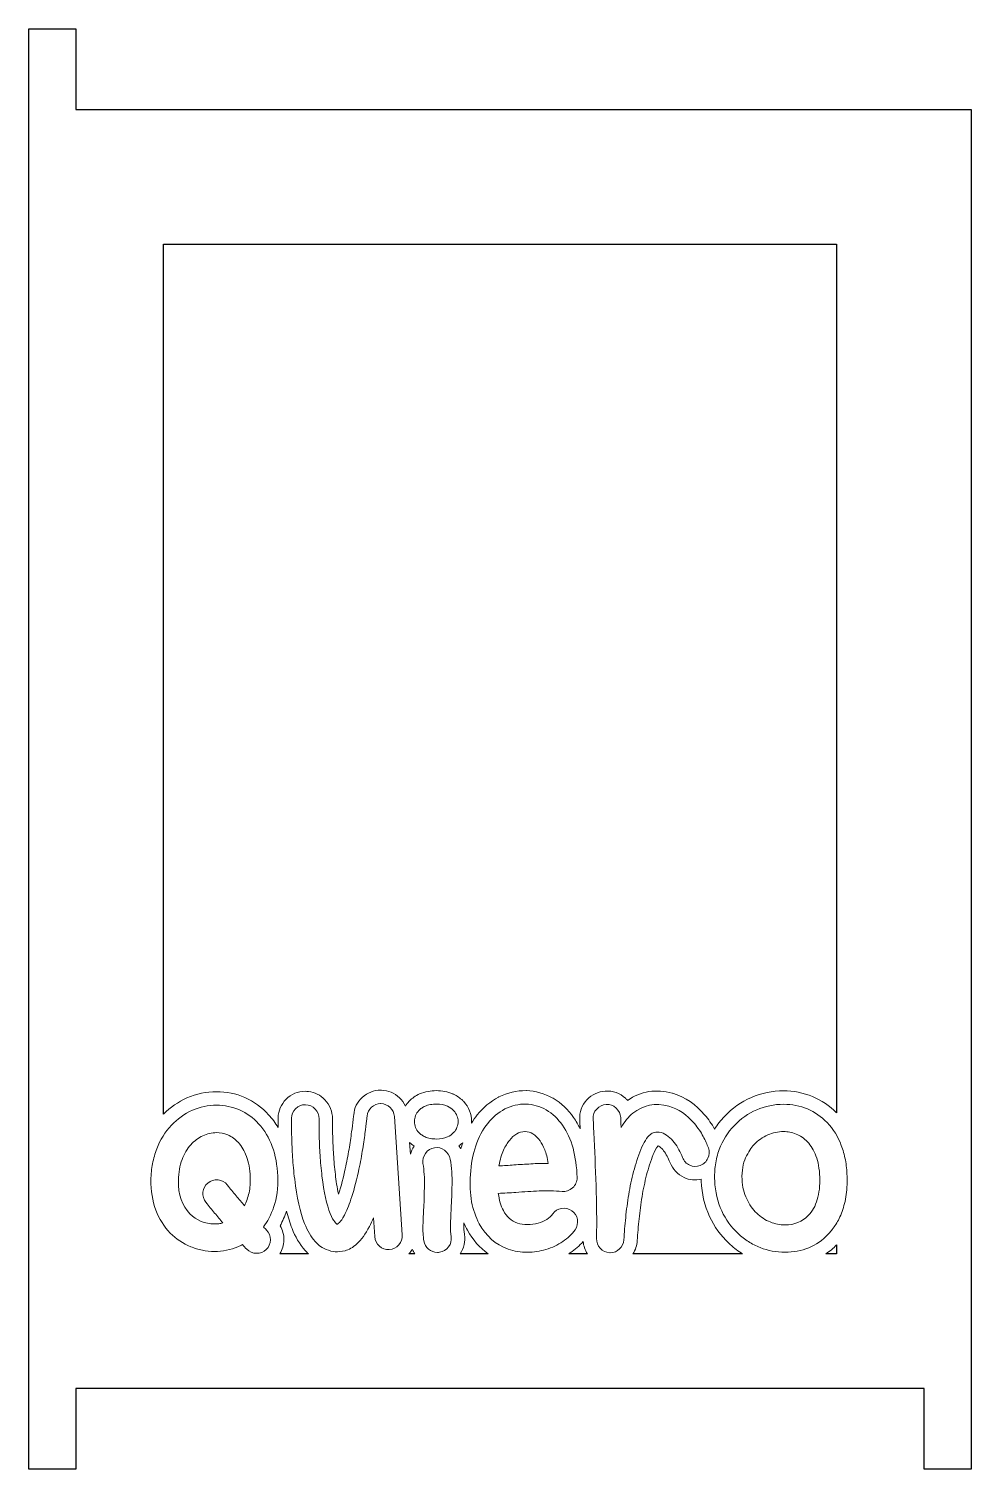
# Model space of a CAD drawing. Header units: centimetres. Extents: x -16.9 to 30.6, y -8.9 to 12.5.
# Drawn here: x 16.63 to 30.63, y -8.9 to 12.5 of the extents above; entities that cross this region are included whole.
import ezdxf

# ---------------------------------------------------------------- set-up
doc = ezdxf.new("R2010")
doc.units = ezdxf.units.CM
doc.header["$MEASUREMENT"] = 0
doc.layers.add('Capa 1', color=7, linetype='Continuous')

msp = doc.modelspace()

# ---------------------------------------------------------------- linework, layer by layer
at = {"layer": 'Capa 1', "color": 175, "lineweight": 25}
for points, knots in [([(16.62507, 11.30422), (16.62507, 11.30422), (16.62507, 12.50422), (16.62507, 12.50422), (16.62507, 12.50422), (16.62507, 12.50422), (17.32507, 12.50422), (17.32507, 12.50422), (17.32507, 12.50422), (17.32507, 12.50422), (17.32507, 11.30422), (17.32507, 11.30422)], [0, 0, 0, 0, 0.25, 0.25, 0.25, 0.25, 0.5, 0.5, 0.5, 0.5, 1, 1, 1, 1]), ([(17.32507, 11.30422), (17.32507, 11.30422), (30.62507, 11.30422), (30.62507, 11.30422), (30.62507, 11.30422), (30.62507, 11.30422), (30.62507, -7.69578), (30.62507, -7.69578)], [0, 0, 0, 0, 0.33333333, 0.33333333, 0.33333333, 0.33333333, 1, 1, 1, 1]), ([(18.62507, -3.6209), (18.62507, -3.6209), (18.62507, 9.30423), (18.62507, 9.30423), (18.62507, 9.30423), (18.62507, 9.30423), (28.62507, 9.30423), (28.62507, 9.30423), (28.62507, 9.30423), (28.62507, 9.30423), (28.62507, -3.60207), (28.62507, -3.60207)], [0, 0, 0, 0, 0.25, 0.25, 0.25, 0.25, 0.5, 0.5, 0.5, 0.5, 1, 1, 1, 1]), ([(28.62507, -5.56458), (28.62507, -5.56458), (28.62507, -5.69577), (28.62507, -5.69577), (28.62507, -5.69577), (28.62507, -5.69577), (28.4654, -5.69577), (28.4654, -5.69577)], [0, 0, 0, 0, 0.33333333, 0.33333333, 0.33333333, 0.33333333, 1, 1, 1, 1]), ([(17.32507, -7.69578), (17.32507, -7.69578), (17.32507, -8.89578), (17.32507, -8.89578), (17.32507, -8.89578), (17.32507, -8.89578), (16.62507, -8.89578), (16.62507, -8.89578), (16.62507, -8.89578), (16.62507, -8.89578), (16.62507, -7.69578), (16.62507, -7.69578)], [0, 0, 0, 0, 0.25, 0.25, 0.25, 0.25, 0.5, 0.5, 0.5, 0.5, 1, 1, 1, 1]), ([(30.62507, -7.69578), (30.62507, -7.69578), (30.62507, -8.89578), (30.62507, -8.89578), (30.62507, -8.89578), (30.62507, -8.89578), (29.92507, -8.89578), (29.92507, -8.89578), (29.92507, -8.89578), (29.92507, -8.89578), (29.92507, -7.69578), (29.92507, -7.69578)], [0, 0, 0, 0, 0.25, 0.25, 0.25, 0.25, 0.5, 0.5, 0.5, 0.5, 1, 1, 1, 1])]:
    msp.add_open_spline(points, degree=3, knots=knots, dxfattribs=at)
for points in [[(16.62507, -7.69578), (16.62507, -7.69578), (16.62507, 11.30422), (16.62507, 11.30422)], [(20.78003, -5.69577), (20.78003, -5.69577), (20.35556, -5.69577), (20.35556, -5.69577)], [(22.35883, -5.69577), (22.35883, -5.69577), (22.27149, -5.69577), (22.27149, -5.69577)], [(23.44958, -5.69577), (23.44958, -5.69577), (23.0332, -5.69577), (23.0332, -5.69577)], [(24.92418, -5.69577), (24.92418, -5.69577), (24.64521, -5.69577), (24.64521, -5.69577)], [(27.22854, -5.69577), (27.22854, -5.69577), (25.60083, -5.69577), (25.60083, -5.69577)], [(29.92507, -7.69578), (29.92507, -7.69578), (17.32507, -7.69578), (17.32507, -7.69578)]]:
    msp.add_open_spline(points, degree=3, dxfattribs=at)
at = {"layer": 'Capa 1', "color": 175, "lineweight": 9}
for points, knots in [([(18.62507, -3.6209), (18.72596, -3.51976), (18.84252, -3.43843), (18.97361, -3.37991), (18.97361, -3.37991), (19.11315, -3.31762), (19.26107, -3.28706), (19.41368, -3.28706), (19.41368, -3.28706), (19.55975, -3.28706), (19.70117, -3.31609), (19.835, -3.37456), (19.835, -3.37456), (19.97027, -3.43365), (20.08799, -3.52002), (20.1874, -3.62913), (20.1874, -3.62913), (20.24146, -3.68847), (20.288, -3.75162), (20.32771, -3.81787), (20.32771, -3.81787), (20.32756, -3.80143), (20.32748, -3.78499), (20.32748, -3.76855), (20.32748, -3.76855), (20.32748, -3.73972), (20.32748, -3.71089), (20.32748, -3.68206), (20.32748, -3.68206), (20.32748, -3.68206), (20.32748, -3.67821), (20.32748, -3.67821), (20.32748, -3.67821), (20.32748, -3.67821), (20.32763, -3.67436), (20.32763, -3.67436), (20.32763, -3.67436), (20.33165, -3.56989), (20.37261, -3.47589), (20.44552, -3.40101), (20.44552, -3.40101), (20.52233, -3.32212), (20.62187, -3.28077), (20.73192, -3.28077), (20.73192, -3.28077), (20.74806, -3.28077), (20.76376, -3.28264), (20.7788, -3.28617), (20.7788, -3.28617), (20.8726, -3.29597), (20.95679, -3.33752), (21.02326, -3.40758), (21.02326, -3.40758), (21.0974, -3.48572), (21.13635, -3.58379), (21.13635, -3.69149), (21.13635, -3.69149), (21.13635, -3.71613), (21.13635, -3.74076), (21.13635, -3.7654), (21.13635, -3.7654), (21.13635, -3.82809), (21.13778, -3.8909), (21.13943, -3.95357), (21.13943, -3.95357), (21.14175, -4.04193), (21.14624, -4.13031), (21.1517, -4.21853), (21.1517, -4.21853), (21.15786, -4.31813), (21.16693, -4.41754), (21.17894, -4.5166), (21.17894, -4.5166), (21.18996, -4.60755), (21.2042, -4.71046), (21.22568, -4.80985), (21.22568, -4.80985), (21.26763, -4.68808), (21.29831, -4.55679), (21.32607, -4.4314), (21.32607, -4.4314), (21.34736, -4.33522), (21.36651, -4.23848), (21.38203, -4.14119), (21.38203, -4.14119), (21.39574, -4.05525), (21.40888, -3.96916), (21.42069, -3.88293), (21.42069, -3.88293), (21.42897, -3.82252), (21.43701, -3.76194), (21.4436, -3.70132), (21.4436, -3.70132), (21.44614, -3.67801), (21.44869, -3.6547), (21.4512, -3.63139), (21.4512, -3.63139), (21.4601, -3.53), (21.50436, -3.44024), (21.57944, -3.37124), (21.57944, -3.37124), (21.65504, -3.30178), (21.74891, -3.26504), (21.85158, -3.26504), (21.85158, -3.26504), (21.85158, -3.26504), (21.85858, -3.26504), (21.85858, -3.26504), (21.85858, -3.26504), (21.85858, -3.26504), (21.86243, -3.26519), (21.86243, -3.26519), (21.86243, -3.26519), (21.96383, -3.26909), (22.05646, -3.3064), (22.13043, -3.37625), (22.13043, -3.37625), (22.16902, -3.4127), (22.19891, -3.45474), (22.21991, -3.50095), (22.21991, -3.50095), (22.23517, -3.47635), (22.25298, -3.45293), (22.27316, -3.43083), (22.27316, -3.43083), (22.27316, -3.43083), (22.27622, -3.42748), (22.27622, -3.42748), (22.27622, -3.42748), (22.27622, -3.42748), (22.27943, -3.42427), (22.27943, -3.42427), (22.27943, -3.42427), (22.29987, -3.40383), (22.32199, -3.38513), (22.34551, -3.36833), (22.34551, -3.36833), (22.37192, -3.34947), (22.40038, -3.33373), (22.42995, -3.32041), (22.42995, -3.32041), (22.47, -3.30238), (22.51234, -3.29003), (22.55554, -3.28231), (22.55554, -3.28231), (22.59621, -3.27505), (22.63744, -3.27134), (22.67875, -3.27134), (22.67875, -3.27134), (22.76343, -3.27134), (22.84723, -3.28548), (22.92517, -3.31936), (22.92517, -3.31936), (22.92517, -3.31936), (22.9301, -3.3215), (22.9301, -3.3215), (22.9301, -3.3215), (22.9301, -3.3215), (22.9349, -3.32391), (22.9349, -3.32391), (22.9349, -3.32391), (22.985, -3.34896), (23.03114, -3.38073), (23.0723, -3.41872), (23.0723, -3.41872), (23.0723, -3.41872), (23.08014, -3.42596), (23.08014, -3.42596), (23.08014, -3.42596), (23.08014, -3.42596), (23.08717, -3.43399), (23.08717, -3.43399), (23.08717, -3.43399), (23.16018, -3.51744), (23.2027, -3.61788), (23.2027, -3.72924), (23.2027, -3.72924), (23.2027, -3.7376), (23.20247, -3.74591), (23.20201, -3.75415), (23.20201, -3.75415), (23.22756, -3.71223), (23.25568, -3.67177), (23.28649, -3.63303), (23.28649, -3.63303), (23.37392, -3.52312), (23.47983, -3.43306), (23.60385, -3.3671), (23.60385, -3.3671), (23.60385, -3.3671), (23.6068, -3.36553), (23.6068, -3.36553), (23.6068, -3.36553), (23.6068, -3.36553), (23.6098, -3.36406), (23.6098, -3.36406), (23.6098, -3.36406), (23.73585, -3.30232), (23.87252, -3.26856), (24.01315, -3.27138), (24.01315, -3.27138), (24.01315, -3.27138), (24.01697, -3.27149), (24.01697, -3.27149), (24.01697, -3.27149), (24.15555, -3.27692), (24.28694, -3.31406), (24.40819, -3.38141), (24.40819, -3.38141), (24.40819, -3.38141), (24.41166, -3.38334), (24.41166, -3.38334), (24.41166, -3.38334), (24.41166, -3.38334), (24.41506, -3.38541), (24.41506, -3.38541), (24.41506, -3.38541), (24.53557, -3.45877), (24.63662, -3.55479), (24.71685, -3.67081), (24.71685, -3.67081), (24.75477, -3.72386), (24.78755, -3.77989), (24.81569, -3.83815), (24.81569, -3.83815), (24.81507, -3.82491), (24.81452, -3.81166), (24.8141, -3.7984), (24.8141, -3.7984), (24.81313, -3.76739), (24.81192, -3.73636), (24.80976, -3.70541), (24.80976, -3.70541), (24.80193, -3.59311), (24.83854, -3.48932), (24.91609, -3.40758), (24.91609, -3.40758), (24.98926, -3.33046), (25.0835, -3.28603), (25.1895, -3.27818), (25.1895, -3.27818), (25.3021, -3.26983), (25.40625, -3.3067), (25.48818, -3.38442), (25.48818, -3.38442), (25.49926, -3.39494), (25.50967, -3.40589), (25.51938, -3.41725), (25.51938, -3.41725), (25.71719, -3.27725), (25.94576, -3.24511), (26.18437, -3.30973), (26.18437, -3.30973), (26.18437, -3.30973), (26.18777, -3.31069), (26.18777, -3.31069), (26.18777, -3.31069), (26.37913, -3.36616), (26.53701, -3.48015), (26.6652, -3.63134), (26.6652, -3.63134), (26.72065, -3.69675), (26.77153, -3.76673), (26.8121, -3.84241), (26.8121, -3.84241), (26.85486, -3.77562), (26.90393, -3.71284), (26.95926, -3.6545), (26.95926, -3.6545), (27.07375, -3.53381), (27.20746, -3.4382), (27.36035, -3.3725), (27.36035, -3.3725), (27.51213, -3.30728), (27.67198, -3.27448), (27.83718, -3.27448), (27.83718, -3.27448), (27.98588, -3.27448), (28.1311, -3.30171), (28.26831, -3.35921), (28.26831, -3.35921), (28.40317, -3.41573), (28.52257, -3.49786), (28.62507, -3.60207)], [0, 0, 0, 0, 0.01388889, 0.01388889, 0.01388889, 0.01388889, 0.02777778, 0.02777778, 0.02777778, 0.02777778, 0.04166667, 0.04166667, 0.04166667, 0.04166667, 0.05555556, 0.05555556, 0.05555556, 0.05555556, 0.06944444, 0.06944444, 0.06944444, 0.06944444, 0.08333333, 0.08333333, 0.08333333, 0.08333333, 0.09722222, 0.09722222, 0.09722222, 0.09722222, 0.11111111, 0.11111111, 0.11111111, 0.11111111, 0.125, 0.125, 0.125, 0.125, 0.13888889, 0.13888889, 0.13888889, 0.13888889, 0.15277778, 0.15277778, 0.15277778, 0.15277778, 0.16666667, 0.16666667, 0.16666667, 0.16666667, 0.18055556, 0.18055556, 0.18055556, 0.18055556, 0.19444444, 0.19444444, 0.19444444, 0.19444444, 0.20833333, 0.20833333, 0.20833333, 0.20833333, 0.22222222, 0.22222222, 0.22222222, 0.22222222, 0.23611111, 0.23611111, 0.23611111, 0.23611111, 0.25, 0.25, 0.25, 0.25, 0.26388889, 0.26388889, 0.26388889, 0.26388889, 0.27777778, 0.27777778, 0.27777778, 0.27777778, 0.29166667, 0.29166667, 0.29166667, 0.29166667, 0.30555556, 0.30555556, 0.30555556, 0.30555556, 0.31944444, 0.31944444, 0.31944444, 0.31944444, 0.33333333, 0.33333333, 0.33333333, 0.33333333, 0.34722222, 0.34722222, 0.34722222, 0.34722222, 0.36111111, 0.36111111, 0.36111111, 0.36111111, 0.375, 0.375, 0.375, 0.375, 0.38888889, 0.38888889, 0.38888889, 0.38888889, 0.40277778, 0.40277778, 0.40277778, 0.40277778, 0.41666667, 0.41666667, 0.41666667, 0.41666667, 0.43055556, 0.43055556, 0.43055556, 0.43055556, 0.44444444, 0.44444444, 0.44444444, 0.44444444, 0.45833333, 0.45833333, 0.45833333, 0.45833333, 0.47222222, 0.47222222, 0.47222222, 0.47222222, 0.48611111, 0.48611111, 0.48611111, 0.48611111, 0.5, 0.5, 0.5, 0.5, 0.51388889, 0.51388889, 0.51388889, 0.51388889, 0.52777778, 0.52777778, 0.52777778, 0.52777778, 0.54166667, 0.54166667, 0.54166667, 0.54166667, 0.55555556, 0.55555556, 0.55555556, 0.55555556, 0.56944444, 0.56944444, 0.56944444, 0.56944444, 0.58333333, 0.58333333, 0.58333333, 0.58333333, 0.59722222, 0.59722222, 0.59722222, 0.59722222, 0.61111111, 0.61111111, 0.61111111, 0.61111111, 0.625, 0.625, 0.625, 0.625, 0.63888889, 0.63888889, 0.63888889, 0.63888889, 0.65277778, 0.65277778, 0.65277778, 0.65277778, 0.66666667, 0.66666667, 0.66666667, 0.66666667, 0.68055556, 0.68055556, 0.68055556, 0.68055556, 0.69444444, 0.69444444, 0.69444444, 0.69444444, 0.70833333, 0.70833333, 0.70833333, 0.70833333, 0.72222222, 0.72222222, 0.72222222, 0.72222222, 0.73611111, 0.73611111, 0.73611111, 0.73611111, 0.75, 0.75, 0.75, 0.75, 0.76388889, 0.76388889, 0.76388889, 0.76388889, 0.77777778, 0.77777778, 0.77777778, 0.77777778, 0.79166667, 0.79166667, 0.79166667, 0.79166667, 0.80555556, 0.80555556, 0.80555556, 0.80555556, 0.81944444, 0.81944444, 0.81944444, 0.81944444, 0.83333333, 0.83333333, 0.83333333, 0.83333333, 0.84722222, 0.84722222, 0.84722222, 0.84722222, 0.86111111, 0.86111111, 0.86111111, 0.86111111, 0.875, 0.875, 0.875, 0.875, 0.88888889, 0.88888889, 0.88888889, 0.88888889, 0.90277778, 0.90277778, 0.90277778, 0.90277778, 0.91666667, 0.91666667, 0.91666667, 0.91666667, 0.93055556, 0.93055556, 0.93055556, 0.93055556, 0.94444444, 0.94444444, 0.94444444, 0.94444444, 0.95833333, 0.95833333, 0.95833333, 0.95833333, 0.97222222, 0.97222222, 0.97222222, 0.97222222, 1, 1, 1, 1]), ([(22.28179, -4.03969), (22.28179, -4.03969), (22.29334, -4.2143), (22.29334, -4.2143), (22.29334, -4.2143), (22.30535, -4.17289), (22.32427, -4.13327), (22.34972, -4.09625), (22.34972, -4.09625), (22.3483, -4.09526), (22.34688, -4.09426), (22.34547, -4.09325), (22.34547, -4.09325), (22.32286, -4.0771), (22.30155, -4.05921), (22.28179, -4.03969)], [0, 0, 0, 0, 0.2, 0.2, 0.2, 0.2, 0.4, 0.4, 0.4, 0.4, 0.6, 0.6, 0.6, 0.6, 1, 1, 1, 1]), ([(23.01479, -4.09122), (23.02538, -4.10609), (23.03494, -4.12165), (23.04341, -4.13785), (23.04341, -4.13785), (23.05155, -4.1066), (23.06055, -4.07556), (23.07047, -4.04479), (23.07047, -4.04479), (23.05295, -4.06162), (23.03437, -4.07714), (23.01479, -4.09122)], [0, 0, 0, 0, 0.25, 0.25, 0.25, 0.25, 0.5, 0.5, 0.5, 0.5, 1, 1, 1, 1]), ([(27.22854, -5.69577), (27.22164, -5.69157), (27.21476, -5.6873), (27.20793, -5.68296), (27.20793, -5.68296), (27.14185, -5.64102), (27.08061, -5.59214), (27.02372, -5.53846), (27.02372, -5.53846), (26.90337, -5.4249), (26.80787, -5.29119), (26.73767, -5.14129), (26.73767, -5.14129), (26.66053, -4.97655), (26.62295, -4.79965), (26.6152, -4.61841), (26.6152, -4.61841), (26.61477, -4.60832), (26.61443, -4.59823), (26.61417, -4.58814), (26.61417, -4.58814), (26.52909, -4.60785), (26.44186, -4.59954), (26.36013, -4.56208), (26.36013, -4.56208), (26.26094, -4.51662), (26.18922, -4.43758), (26.14997, -4.33597), (26.14997, -4.33597), (26.13781, -4.30449), (26.12317, -4.2739), (26.10712, -4.24422), (26.10712, -4.24422), (26.09187, -4.216), (26.07444, -4.18901), (26.05468, -4.16373), (26.05468, -4.16373), (26.03819, -4.14261), (26.01952, -4.12345), (25.99866, -4.10663), (25.99866, -4.10663), (25.99095, -4.10041), (25.98211, -4.09436), (25.97273, -4.09038), (25.97273, -4.09038), (25.94358, -4.12726), (25.91668, -4.18722), (25.90225, -4.22276), (25.90225, -4.22276), (25.86251, -4.32066), (25.83023, -4.42151), (25.80348, -4.52369), (25.80348, -4.52369), (25.77562, -4.63018), (25.75282, -4.73796), (25.73505, -4.84659), (25.73505, -4.84659), (25.71709, -4.95638), (25.7023, -5.0667), (25.69103, -5.17738), (25.69103, -5.17738), (25.68013, -5.28442), (25.6713, -5.39169), (25.66498, -5.4991), (25.66498, -5.4991), (25.66498, -5.4991), (25.66474, -5.50272), (25.66474, -5.50272), (25.66474, -5.50272), (25.65931, -5.57314), (25.63778, -5.63854), (25.60083, -5.69577)], [0, 0, 0, 0, 0.05263158, 0.05263158, 0.05263158, 0.05263158, 0.10526316, 0.10526316, 0.10526316, 0.10526316, 0.15789474, 0.15789474, 0.15789474, 0.15789474, 0.21052632, 0.21052632, 0.21052632, 0.21052632, 0.26315789, 0.26315789, 0.26315789, 0.26315789, 0.31578947, 0.31578947, 0.31578947, 0.31578947, 0.36842105, 0.36842105, 0.36842105, 0.36842105, 0.42105263, 0.42105263, 0.42105263, 0.42105263, 0.47368421, 0.47368421, 0.47368421, 0.47368421, 0.52631579, 0.52631579, 0.52631579, 0.52631579, 0.57894737, 0.57894737, 0.57894737, 0.57894737, 0.63157895, 0.63157895, 0.63157895, 0.63157895, 0.68421053, 0.68421053, 0.68421053, 0.68421053, 0.73684211, 0.73684211, 0.73684211, 0.73684211, 0.78947368, 0.78947368, 0.78947368, 0.78947368, 0.84210526, 0.84210526, 0.84210526, 0.84210526, 0.89473684, 0.89473684, 0.89473684, 0.89473684, 1, 1, 1, 1]), ([(20.78003, -5.69577), (20.76349, -5.68041), (20.74761, -5.66434), (20.73241, -5.64778), (20.73241, -5.64778), (20.64531, -5.5529), (20.58263, -5.43825), (20.53645, -5.31863), (20.53645, -5.31863), (20.50345, -5.2369), (20.4767, -5.15022), (20.45468, -5.06152), (20.45468, -5.06152), (20.45454, -5.06192), (20.45439, -5.06232), (20.45425, -5.06272), (20.45425, -5.06272), (20.42778, -5.13645), (20.3965, -5.20992), (20.35873, -5.27955), (20.35873, -5.27955), (20.39651, -5.34253), (20.41549, -5.41445), (20.41408, -5.49105), (20.41408, -5.49105), (20.41271, -5.56542), (20.39275, -5.63481), (20.35556, -5.69577)], [0, 0, 0, 0, 0.125, 0.125, 0.125, 0.125, 0.25, 0.25, 0.25, 0.25, 0.375, 0.375, 0.375, 0.375, 0.5, 0.5, 0.5, 0.5, 0.625, 0.625, 0.625, 0.625, 0.75, 0.75, 0.75, 0.75, 1, 1, 1, 1]), ([(23.44958, -5.69577), (23.32225, -5.60675), (23.21989, -5.48783), (23.14156, -5.34397), (23.14156, -5.34397), (23.12255, -5.30906), (23.10547, -5.27337), (23.09019, -5.23703), (23.09019, -5.23703), (23.08992, -5.24584), (23.08965, -5.25466), (23.0894, -5.26347), (23.0894, -5.26347), (23.08809, -5.30918), (23.08809, -5.3607), (23.09595, -5.4059), (23.09595, -5.4059), (23.09595, -5.4059), (23.09638, -5.40837), (23.09638, -5.40837), (23.09638, -5.40837), (23.09638, -5.40837), (23.09675, -5.41086), (23.09675, -5.41086), (23.09675, -5.41086), (23.11186, -5.51286), (23.09019, -5.61118), (23.0332, -5.69577)], [0, 0, 0, 0, 0.125, 0.125, 0.125, 0.125, 0.25, 0.25, 0.25, 0.25, 0.375, 0.375, 0.375, 0.375, 0.5, 0.5, 0.5, 0.5, 0.625, 0.625, 0.625, 0.625, 0.75, 0.75, 0.75, 0.75, 1, 1, 1, 1]), ([(24.92418, -5.69577), (24.88776, -5.64066), (24.86638, -5.57806), (24.86088, -5.51172), (24.86088, -5.51172), (24.80522, -5.57696), (24.74031, -5.63323), (24.66836, -5.68086), (24.66836, -5.68086), (24.6607, -5.68593), (24.65298, -5.6909), (24.64521, -5.69577)], [0, 0, 0, 0, 0.25, 0.25, 0.25, 0.25, 0.5, 0.5, 0.5, 0.5, 1, 1, 1, 1]), ([(22.35883, -5.69577), (22.34417, -5.67397), (22.33174, -5.65081), (22.32165, -5.62645), (22.32165, -5.62645), (22.30772, -5.65081), (22.29098, -5.67399), (22.27149, -5.69577)], [0, 0, 0, 0, 0.33333333, 0.33333333, 0.33333333, 0.33333333, 1, 1, 1, 1])]:
    msp.add_open_spline(points, degree=3, knots=knots, dxfattribs=at)
at = {"layer": 'Capa 1', "color": 240, "lineweight": 9}
for points, knots in [([(20.1119, -5.2955), (20.12028, -5.30389), (20.12762, -5.31176), (20.13391, -5.31909), (20.13391, -5.31909), (20.14021, -5.32643), (20.14754, -5.33429), (20.15593, -5.34268), (20.15593, -5.34268), (20.19577, -5.38252), (20.21516, -5.43074), (20.21411, -5.48736), (20.21411, -5.48736), (20.21307, -5.54397), (20.19262, -5.5922), (20.15278, -5.63203), (20.15278, -5.63203), (20.11085, -5.66977), (20.06262, -5.68864), (20.00811, -5.68864), (20.00811, -5.68864), (19.9494, -5.68864), (19.90117, -5.66768), (19.86343, -5.62574), (19.86343, -5.62574), (19.83827, -5.60477), (19.8173, -5.58276), (19.80053, -5.5597), (19.80053, -5.5597), (19.79005, -5.56599), (19.77851, -5.57175), (19.76593, -5.577), (19.76593, -5.577), (19.75336, -5.58224), (19.74182, -5.58695), (19.73134, -5.59114), (19.73134, -5.59114), (19.6244, -5.63727), (19.50803, -5.66034), (19.38223, -5.66034), (19.38223, -5.66034), (19.32142, -5.66034), (19.26167, -5.65457), (19.20296, -5.64304), (19.20296, -5.64304), (19.14425, -5.63151), (19.08764, -5.61421), (19.03312, -5.59114), (19.03312, -5.59114), (18.9157, -5.54502), (18.81296, -5.47687), (18.7249, -5.38671), (18.7249, -5.38671), (18.63474, -5.29236), (18.56345, -5.17913), (18.51103, -5.04704), (18.51103, -5.04704), (18.46071, -4.90656), (18.4366, -4.75664), (18.43869, -4.59729), (18.43869, -4.59729), (18.44079, -4.51342), (18.44918, -4.43322), (18.46386, -4.35669), (18.46386, -4.35669), (18.47853, -4.28016), (18.4995, -4.20624), (18.52676, -4.13496), (18.52676, -4.13496), (18.57708, -4.00286), (18.64942, -3.88649), (18.74377, -3.78585), (18.74377, -3.78585), (18.83183, -3.69149), (18.93562, -3.61706), (19.05514, -3.56254), (19.05514, -3.56254), (19.17046, -3.51222), (19.28997, -3.48706), (19.41368, -3.48706), (19.41368, -3.48706), (19.53319, -3.48706), (19.64694, -3.51065), (19.75493, -3.55783), (19.75493, -3.55783), (19.86291, -3.605), (19.95779, -3.67367), (20.03956, -3.76383), (20.03956, -3.76383), (20.21568, -3.95673), (20.31004, -4.21568), (20.32262, -4.54067), (20.32262, -4.54067), (20.32891, -4.721), (20.31004, -4.87248), (20.26601, -4.99515), (20.26601, -4.99515), (20.22198, -5.11781), (20.17061, -5.21792), (20.1119, -5.2955)], [0, 0, 0, 0, 0.03846154, 0.03846154, 0.03846154, 0.03846154, 0.07692308, 0.07692308, 0.07692308, 0.07692308, 0.11538462, 0.11538462, 0.11538462, 0.11538462, 0.15384615, 0.15384615, 0.15384615, 0.15384615, 0.19230769, 0.19230769, 0.19230769, 0.19230769, 0.23076923, 0.23076923, 0.23076923, 0.23076923, 0.26923077, 0.26923077, 0.26923077, 0.26923077, 0.30769231, 0.30769231, 0.30769231, 0.30769231, 0.34615385, 0.34615385, 0.34615385, 0.34615385, 0.38461538, 0.38461538, 0.38461538, 0.38461538, 0.42307692, 0.42307692, 0.42307692, 0.42307692, 0.46153846, 0.46153846, 0.46153846, 0.46153846, 0.5, 0.5, 0.5, 0.5, 0.53846154, 0.53846154, 0.53846154, 0.53846154, 0.57692308, 0.57692308, 0.57692308, 0.57692308, 0.61538462, 0.61538462, 0.61538462, 0.61538462, 0.65384615, 0.65384615, 0.65384615, 0.65384615, 0.69230769, 0.69230769, 0.69230769, 0.69230769, 0.73076923, 0.73076923, 0.73076923, 0.73076923, 0.76923077, 0.76923077, 0.76923077, 0.76923077, 0.80769231, 0.80769231, 0.80769231, 0.80769231, 0.84615385, 0.84615385, 0.84615385, 0.84615385, 0.88461538, 0.88461538, 0.88461538, 0.88461538, 0.92307692, 0.92307692, 0.92307692, 0.92307692, 1, 1, 1, 1]), ([(21.85158, -3.46504), (21.85158, -3.46504), (21.85473, -3.46504), (21.85473, -3.46504), (21.85473, -3.46504), (21.90924, -3.46714), (21.95537, -3.48601), (21.99311, -3.52166), (21.99311, -3.52166), (22.03086, -3.5573), (22.05182, -3.60238), (22.05602, -3.6569), (22.05602, -3.6569), (22.05602, -3.6569), (22.17239, -5.41502), (22.17239, -5.41502), (22.17239, -5.41502), (22.17658, -5.47163), (22.1598, -5.5209), (22.12206, -5.56284), (22.12206, -5.56284), (22.08432, -5.60477), (22.03715, -5.62784), (21.98053, -5.63203), (21.98053, -5.63203), (21.92392, -5.63623), (21.87465, -5.61945), (21.83271, -5.58171), (21.83271, -5.58171), (21.79078, -5.54397), (21.76771, -5.49679), (21.76352, -5.44018), (21.76352, -5.44018), (21.76352, -5.44018), (21.74465, -5.16026), (21.74465, -5.16026), (21.74465, -5.16026), (21.72578, -5.20639), (21.70586, -5.24938), (21.68489, -5.28922), (21.68489, -5.28922), (21.62828, -5.40034), (21.56642, -5.48631), (21.49933, -5.54711), (21.49933, -5.54711), (21.43852, -5.60163), (21.38034, -5.6357), (21.32477, -5.64933), (21.32477, -5.64933), (21.26921, -5.66296), (21.22046, -5.66873), (21.17853, -5.66663), (21.17853, -5.66663), (21.13869, -5.66244), (21.09256, -5.65038), (21.04014, -5.63046), (21.04014, -5.63046), (20.98772, -5.61054), (20.93426, -5.57123), (20.87974, -5.51252), (20.87974, -5.51252), (20.81684, -5.44333), (20.76442, -5.35421), (20.72248, -5.24518), (20.72248, -5.24518), (20.65539, -5.07954), (20.60611, -4.85938), (20.57466, -4.58471), (20.57466, -4.58471), (20.55998, -4.47358), (20.5495, -4.36455), (20.54321, -4.25762), (20.54321, -4.25762), (20.53692, -4.15068), (20.53273, -4.0558), (20.53063, -3.97298), (20.53063, -3.97298), (20.52854, -3.89016), (20.52748, -3.82202), (20.52748, -3.76855), (20.52748, -3.76855), (20.52748, -3.71508), (20.52748, -3.68625), (20.52748, -3.68206), (20.52748, -3.68206), (20.52958, -3.62754), (20.55003, -3.58037), (20.58882, -3.54053), (20.58882, -3.54053), (20.62761, -3.50069), (20.67531, -3.48077), (20.73192, -3.48077), (20.73192, -3.48077), (20.73402, -3.48077), (20.73506, -3.48182), (20.73506, -3.48391), (20.73506, -3.48391), (20.79168, -3.48391), (20.83938, -3.50436), (20.87817, -3.54524), (20.87817, -3.54524), (20.91696, -3.58613), (20.93635, -3.63488), (20.93635, -3.69149), (20.93635, -3.69149), (20.93635, -3.69149), (20.93635, -3.71613), (20.93635, -3.7654), (20.93635, -3.7654), (20.93635, -3.81468), (20.9374, -3.87915), (20.9395, -3.95883), (20.9395, -3.95883), (20.94159, -4.0385), (20.94579, -4.12919), (20.95208, -4.23088), (20.95208, -4.23088), (20.95837, -4.33257), (20.9678, -4.43584), (20.98039, -4.54067), (20.98039, -4.54067), (21.00974, -4.7818), (21.05063, -4.96736), (21.10304, -5.09736), (21.10304, -5.09736), (21.1282, -5.15817), (21.15022, -5.19958), (21.16909, -5.22159), (21.16909, -5.22159), (21.18796, -5.24361), (21.20054, -5.25566), (21.20683, -5.25776), (21.20683, -5.25776), (21.20893, -5.25566), (21.21994, -5.24623), (21.23986, -5.22946), (21.23986, -5.22946), (21.25977, -5.21269), (21.28441, -5.17652), (21.31377, -5.12095), (21.31377, -5.12095), (21.34312, -5.06539), (21.37562, -4.98676), (21.41127, -4.88507), (21.41127, -4.88507), (21.44691, -4.78337), (21.4836, -4.64656), (21.52134, -4.47463), (21.52134, -4.47463), (21.54441, -4.37189), (21.56381, -4.27124), (21.57953, -4.1727), (21.57953, -4.1727), (21.59525, -4.07415), (21.60836, -3.98661), (21.61884, -3.91008), (21.61884, -3.91008), (21.62933, -3.83355), (21.63719, -3.77117), (21.64243, -3.72294), (21.64243, -3.72294), (21.64768, -3.67472), (21.65029, -3.65061), (21.65029, -3.65061), (21.65029, -3.65061), (21.65449, -3.59819), (21.67598, -3.55416), (21.71477, -3.51851), (21.71477, -3.51851), (21.75356, -3.48287), (21.79916, -3.46504), (21.85158, -3.46504)], [0, 0, 0, 0, 0.02272727, 0.02272727, 0.02272727, 0.02272727, 0.04545455, 0.04545455, 0.04545455, 0.04545455, 0.06818182, 0.06818182, 0.06818182, 0.06818182, 0.09090909, 0.09090909, 0.09090909, 0.09090909, 0.11363636, 0.11363636, 0.11363636, 0.11363636, 0.13636364, 0.13636364, 0.13636364, 0.13636364, 0.15909091, 0.15909091, 0.15909091, 0.15909091, 0.18181818, 0.18181818, 0.18181818, 0.18181818, 0.20454545, 0.20454545, 0.20454545, 0.20454545, 0.22727273, 0.22727273, 0.22727273, 0.22727273, 0.25, 0.25, 0.25, 0.25, 0.27272727, 0.27272727, 0.27272727, 0.27272727, 0.29545455, 0.29545455, 0.29545455, 0.29545455, 0.31818182, 0.31818182, 0.31818182, 0.31818182, 0.34090909, 0.34090909, 0.34090909, 0.34090909, 0.36363636, 0.36363636, 0.36363636, 0.36363636, 0.38636364, 0.38636364, 0.38636364, 0.38636364, 0.40909091, 0.40909091, 0.40909091, 0.40909091, 0.43181818, 0.43181818, 0.43181818, 0.43181818, 0.45454545, 0.45454545, 0.45454545, 0.45454545, 0.47727273, 0.47727273, 0.47727273, 0.47727273, 0.5, 0.5, 0.5, 0.5, 0.52272727, 0.52272727, 0.52272727, 0.52272727, 0.54545455, 0.54545455, 0.54545455, 0.54545455, 0.56818182, 0.56818182, 0.56818182, 0.56818182, 0.59090909, 0.59090909, 0.59090909, 0.59090909, 0.61363636, 0.61363636, 0.61363636, 0.61363636, 0.63636364, 0.63636364, 0.63636364, 0.63636364, 0.65909091, 0.65909091, 0.65909091, 0.65909091, 0.68181818, 0.68181818, 0.68181818, 0.68181818, 0.70454545, 0.70454545, 0.70454545, 0.70454545, 0.72727273, 0.72727273, 0.72727273, 0.72727273, 0.75, 0.75, 0.75, 0.75, 0.77272727, 0.77272727, 0.77272727, 0.77272727, 0.79545455, 0.79545455, 0.79545455, 0.79545455, 0.81818182, 0.81818182, 0.81818182, 0.81818182, 0.84090909, 0.84090909, 0.84090909, 0.84090909, 0.86363636, 0.86363636, 0.86363636, 0.86363636, 0.88636364, 0.88636364, 0.88636364, 0.88636364, 0.90909091, 0.90909091, 0.90909091, 0.90909091, 0.93181818, 0.93181818, 0.93181818, 0.93181818, 0.95454545, 0.95454545, 0.95454545, 0.95454545, 1, 1, 1, 1]), ([(22.93665, -3.56569), (22.98068, -3.61601), (23.0027, -3.67052), (23.0027, -3.72924), (23.0027, -3.72924), (23.0027, -3.79004), (22.98068, -3.8456), (22.93665, -3.89592), (22.93665, -3.89592), (22.90939, -3.92318), (22.87899, -3.94415), (22.84544, -3.95883), (22.84544, -3.95883), (22.79722, -3.97979), (22.74165, -3.99028), (22.67875, -3.99028), (22.67875, -3.99028), (22.6494, -3.99028), (22.62004, -3.98766), (22.59069, -3.98242), (22.59069, -3.98242), (22.56133, -3.97718), (22.53512, -3.96931), (22.51206, -3.95883), (22.51206, -3.95883), (22.49319, -3.95044), (22.47641, -3.94101), (22.46174, -3.93052), (22.46174, -3.93052), (22.44706, -3.92004), (22.43343, -3.90851), (22.42085, -3.89592), (22.42085, -3.89592), (22.37682, -3.8498), (22.3548, -3.79423), (22.3548, -3.72924), (22.3548, -3.72924), (22.3548, -3.66843), (22.37682, -3.61391), (22.42085, -3.56569), (22.42085, -3.56569), (22.43343, -3.55311), (22.44706, -3.54157), (22.46174, -3.53109), (22.46174, -3.53109), (22.47641, -3.52061), (22.49319, -3.51117), (22.51206, -3.50278), (22.51206, -3.50278), (22.53512, -3.4923), (22.56133, -3.48444), (22.59069, -3.4792), (22.59069, -3.4792), (22.62004, -3.47396), (22.6494, -3.47134), (22.67875, -3.47134), (22.67875, -3.47134), (22.74165, -3.47134), (22.79722, -3.48182), (22.84544, -3.50278), (22.84544, -3.50278), (22.87899, -3.51956), (22.90939, -3.54053), (22.93665, -3.56569)], [0, 0, 0, 0, 0.05882353, 0.05882353, 0.05882353, 0.05882353, 0.11764706, 0.11764706, 0.11764706, 0.11764706, 0.17647059, 0.17647059, 0.17647059, 0.17647059, 0.23529412, 0.23529412, 0.23529412, 0.23529412, 0.29411765, 0.29411765, 0.29411765, 0.29411765, 0.35294118, 0.35294118, 0.35294118, 0.35294118, 0.41176471, 0.41176471, 0.41176471, 0.41176471, 0.47058824, 0.47058824, 0.47058824, 0.47058824, 0.52941176, 0.52941176, 0.52941176, 0.52941176, 0.58823529, 0.58823529, 0.58823529, 0.58823529, 0.64705882, 0.64705882, 0.64705882, 0.64705882, 0.70588235, 0.70588235, 0.70588235, 0.70588235, 0.76470588, 0.76470588, 0.76470588, 0.76470588, 0.82352941, 0.82352941, 0.82352941, 0.82352941, 0.88235294, 0.88235294, 0.88235294, 0.88235294, 1, 1, 1, 1]), ([(24.03429, -5.67292), (23.93365, -5.67292), (23.83825, -5.6572), (23.74809, -5.62574), (23.74809, -5.62574), (23.55938, -5.55865), (23.41576, -5.43284), (23.31721, -5.24833), (23.31721, -5.24833), (23.21027, -5.05543), (23.16624, -4.81221), (23.18511, -4.51866), (23.18511, -4.51866), (23.1956, -4.3635), (23.22233, -4.22145), (23.26531, -4.09249), (23.26531, -4.09249), (23.3083, -3.96355), (23.36753, -3.85189), (23.44301, -3.75754), (23.44301, -3.75754), (23.5143, -3.66738), (23.59922, -3.59609), (23.69777, -3.54367), (23.69777, -3.54367), (23.80051, -3.49335), (23.9043, -3.46924), (24.00914, -3.47134), (24.00914, -3.47134), (24.11607, -3.47553), (24.21672, -3.50384), (24.31107, -3.55625), (24.31107, -3.55625), (24.40752, -3.61496), (24.48824, -3.69149), (24.55324, -3.78585), (24.55324, -3.78585), (24.62244, -3.8823), (24.67485, -3.99657), (24.7105, -4.12866), (24.7105, -4.12866), (24.74614, -4.26076), (24.76606, -4.40543), (24.77025, -4.56269), (24.77025, -4.56269), (24.77025, -4.6214), (24.74824, -4.67277), (24.70421, -4.7168), (24.70421, -4.7168), (24.65808, -4.75664), (24.60566, -4.77446), (24.54695, -4.77027), (24.54695, -4.77027), (24.43373, -4.75978), (24.32103, -4.75717), (24.20885, -4.76241), (24.20885, -4.76241), (24.09668, -4.76765), (23.98083, -4.77446), (23.86131, -4.78285), (23.86131, -4.78285), (23.81938, -4.78704), (23.7764, -4.79019), (23.73237, -4.79228), (23.73237, -4.79228), (23.68834, -4.79438), (23.6443, -4.79648), (23.60027, -4.79858), (23.60027, -4.79858), (23.61285, -4.89922), (23.63801, -4.98414), (23.67575, -5.05333), (23.67575, -5.05333), (23.72188, -5.14349), (23.79108, -5.20535), (23.88333, -5.23889), (23.88333, -5.23889), (23.97978, -5.27034), (24.08252, -5.27034), (24.19155, -5.23889), (24.19155, -5.23889), (24.23978, -5.22631), (24.28276, -5.20796), (24.3205, -5.18385), (24.3205, -5.18385), (24.35824, -5.15974), (24.3876, -5.13301), (24.40857, -5.10365), (24.40857, -5.10365), (24.44002, -5.05752), (24.48353, -5.02974), (24.53909, -5.02031), (24.53909, -5.02031), (24.59465, -5.01087), (24.6455, -5.02293), (24.69163, -5.05648), (24.69163, -5.05648), (24.73775, -5.08792), (24.76554, -5.13143), (24.77497, -5.187), (24.77497, -5.187), (24.78441, -5.24256), (24.7734, -5.29341), (24.74195, -5.33953), (24.74195, -5.33953), (24.69372, -5.40663), (24.6324, -5.46482), (24.55796, -5.51409), (24.55796, -5.51409), (24.48353, -5.56337), (24.40018, -5.60268), (24.30792, -5.63203), (24.30792, -5.63203), (24.26179, -5.64461), (24.21619, -5.65457), (24.17111, -5.66191), (24.17111, -5.66191), (24.12603, -5.66925), (24.08042, -5.67292), (24.03429, -5.67292)], [0, 0, 0, 0, 0.03225806, 0.03225806, 0.03225806, 0.03225806, 0.06451613, 0.06451613, 0.06451613, 0.06451613, 0.09677419, 0.09677419, 0.09677419, 0.09677419, 0.12903226, 0.12903226, 0.12903226, 0.12903226, 0.16129032, 0.16129032, 0.16129032, 0.16129032, 0.19354839, 0.19354839, 0.19354839, 0.19354839, 0.22580645, 0.22580645, 0.22580645, 0.22580645, 0.25806452, 0.25806452, 0.25806452, 0.25806452, 0.29032258, 0.29032258, 0.29032258, 0.29032258, 0.32258065, 0.32258065, 0.32258065, 0.32258065, 0.35483871, 0.35483871, 0.35483871, 0.35483871, 0.38709677, 0.38709677, 0.38709677, 0.38709677, 0.41935484, 0.41935484, 0.41935484, 0.41935484, 0.4516129, 0.4516129, 0.4516129, 0.4516129, 0.48387097, 0.48387097, 0.48387097, 0.48387097, 0.51612903, 0.51612903, 0.51612903, 0.51612903, 0.5483871, 0.5483871, 0.5483871, 0.5483871, 0.58064516, 0.58064516, 0.58064516, 0.58064516, 0.61290323, 0.61290323, 0.61290323, 0.61290323, 0.64516129, 0.64516129, 0.64516129, 0.64516129, 0.67741935, 0.67741935, 0.67741935, 0.67741935, 0.70967742, 0.70967742, 0.70967742, 0.70967742, 0.74193548, 0.74193548, 0.74193548, 0.74193548, 0.77419355, 0.77419355, 0.77419355, 0.77419355, 0.80645161, 0.80645161, 0.80645161, 0.80645161, 0.83870968, 0.83870968, 0.83870968, 0.83870968, 0.87096774, 0.87096774, 0.87096774, 0.87096774, 0.90322581, 0.90322581, 0.90322581, 0.90322581, 0.93548387, 0.93548387, 0.93548387, 0.93548387, 1, 1, 1, 1]), ([(25.26404, -5.67921), (25.26404, -5.67921), (25.2546, -5.67921), (25.2546, -5.67921), (25.2546, -5.67921), (25.19799, -5.67501), (25.15082, -5.653), (25.11307, -5.61316), (25.11307, -5.61316), (25.07533, -5.57333), (25.05751, -5.5251), (25.05961, -5.46849), (25.05961, -5.46849), (25.0638, -5.20639), (25.06118, -4.94378), (25.05174, -4.68064), (25.05174, -4.68064), (25.04231, -4.41749), (25.0313, -4.15487), (25.01872, -3.89278), (25.01872, -3.89278), (25.01662, -3.85923), (25.01505, -3.82568), (25.014, -3.79214), (25.014, -3.79214), (25.01295, -3.75859), (25.01138, -3.72504), (25.00928, -3.69149), (25.00928, -3.69149), (25.00509, -3.63488), (25.02239, -3.58613), (25.06118, -3.54524), (25.06118, -3.54524), (25.09997, -3.50436), (25.14767, -3.48182), (25.20428, -3.47763), (25.20428, -3.47763), (25.26089, -3.47343), (25.30964, -3.49073), (25.35053, -3.52952), (25.35053, -3.52952), (25.39142, -3.56831), (25.41396, -3.61601), (25.41815, -3.67262), (25.41815, -3.67262), (25.42025, -3.69568), (25.4213, -3.7198), (25.4213, -3.74496), (25.4213, -3.74496), (25.4213, -3.77012), (25.42234, -3.79423), (25.42444, -3.8173), (25.42444, -3.8173), (25.47267, -3.73343), (25.53137, -3.66318), (25.60057, -3.60657), (25.60057, -3.60657), (25.75363, -3.48287), (25.93081, -3.44827), (26.13209, -3.50278), (26.13209, -3.50278), (26.27677, -3.54472), (26.40362, -3.63069), (26.51265, -3.76068), (26.51265, -3.76068), (26.56717, -3.82359), (26.61067, -3.88702), (26.64317, -3.95096), (26.64317, -3.95096), (26.67567, -4.01492), (26.70136, -4.071), (26.72023, -4.11923), (26.72023, -4.11923), (26.7391, -4.17375), (26.737, -4.22616), (26.71394, -4.27649), (26.71394, -4.27649), (26.69087, -4.32681), (26.65313, -4.36245), (26.60071, -4.38342), (26.60071, -4.38342), (26.5462, -4.40439), (26.49378, -4.40334), (26.44346, -4.38027), (26.44346, -4.38027), (26.39313, -4.35721), (26.35749, -4.31842), (26.33653, -4.2639), (26.33653, -4.2639), (26.32185, -4.22616), (26.30403, -4.1879), (26.28306, -4.14911), (26.28306, -4.14911), (26.26209, -4.11032), (26.2385, -4.07415), (26.21229, -4.0406), (26.21229, -4.0406), (26.18608, -4.00705), (26.15673, -3.97718), (26.12423, -3.95096), (26.12423, -3.95096), (26.09173, -3.92475), (26.05766, -3.90641), (26.02201, -3.89592), (26.02201, -3.89592), (25.97798, -3.88544), (25.94391, -3.88387), (25.9198, -3.89121), (25.9198, -3.89121), (25.89568, -3.89855), (25.87524, -3.90851), (25.85847, -3.92109), (25.85847, -3.92109), (25.80814, -3.96512), (25.76097, -4.0406), (25.71694, -4.14753), (25.71694, -4.14753), (25.675, -4.25237), (25.63936, -4.36088), (25.61, -4.47306), (25.61, -4.47306), (25.58065, -4.58523), (25.55653, -4.69898), (25.53767, -4.8143), (25.53767, -4.8143), (25.5188, -4.92962), (25.50359, -5.04389), (25.49206, -5.15712), (25.49206, -5.15712), (25.48053, -5.27034), (25.47162, -5.38042), (25.46533, -5.48736), (25.46533, -5.48736), (25.46113, -5.54187), (25.44017, -5.58747), (25.40243, -5.62417), (25.40243, -5.62417), (25.36468, -5.66087), (25.31856, -5.67921), (25.26404, -5.67921)], [0, 0, 0, 0, 0.02777778, 0.02777778, 0.02777778, 0.02777778, 0.05555556, 0.05555556, 0.05555556, 0.05555556, 0.08333333, 0.08333333, 0.08333333, 0.08333333, 0.11111111, 0.11111111, 0.11111111, 0.11111111, 0.13888889, 0.13888889, 0.13888889, 0.13888889, 0.16666667, 0.16666667, 0.16666667, 0.16666667, 0.19444444, 0.19444444, 0.19444444, 0.19444444, 0.22222222, 0.22222222, 0.22222222, 0.22222222, 0.25, 0.25, 0.25, 0.25, 0.27777778, 0.27777778, 0.27777778, 0.27777778, 0.30555556, 0.30555556, 0.30555556, 0.30555556, 0.33333333, 0.33333333, 0.33333333, 0.33333333, 0.36111111, 0.36111111, 0.36111111, 0.36111111, 0.38888889, 0.38888889, 0.38888889, 0.38888889, 0.41666667, 0.41666667, 0.41666667, 0.41666667, 0.44444444, 0.44444444, 0.44444444, 0.44444444, 0.47222222, 0.47222222, 0.47222222, 0.47222222, 0.5, 0.5, 0.5, 0.5, 0.52777778, 0.52777778, 0.52777778, 0.52777778, 0.55555556, 0.55555556, 0.55555556, 0.55555556, 0.58333333, 0.58333333, 0.58333333, 0.58333333, 0.61111111, 0.61111111, 0.61111111, 0.61111111, 0.63888889, 0.63888889, 0.63888889, 0.63888889, 0.66666667, 0.66666667, 0.66666667, 0.66666667, 0.69444444, 0.69444444, 0.69444444, 0.69444444, 0.72222222, 0.72222222, 0.72222222, 0.72222222, 0.75, 0.75, 0.75, 0.75, 0.77777778, 0.77777778, 0.77777778, 0.77777778, 0.80555556, 0.80555556, 0.80555556, 0.80555556, 0.83333333, 0.83333333, 0.83333333, 0.83333333, 0.86111111, 0.86111111, 0.86111111, 0.86111111, 0.88888889, 0.88888889, 0.88888889, 0.88888889, 0.91666667, 0.91666667, 0.91666667, 0.91666667, 0.94444444, 0.94444444, 0.94444444, 0.94444444, 1, 1, 1, 1]), ([(27.8592, -5.67292), (27.73129, -5.67292), (27.60759, -5.64986), (27.48808, -5.60373), (27.48808, -5.60373), (27.42727, -5.57857), (27.36961, -5.54869), (27.31509, -5.51409), (27.31509, -5.51409), (27.26058, -5.4795), (27.20921, -5.43913), (27.16098, -5.393), (27.16098, -5.393), (27.06034, -5.29865), (26.97961, -5.18647), (26.9188, -5.05648), (26.9188, -5.05648), (26.8559, -4.92228), (26.82131, -4.77341), (26.81502, -4.60987), (26.81502, -4.60987), (26.81082, -4.5281), (26.81449, -4.44894), (26.82603, -4.37241), (26.82603, -4.37241), (26.83756, -4.29588), (26.8559, -4.22092), (26.88106, -4.14753), (26.88106, -4.14753), (26.93348, -4.01125), (27.00792, -3.89278), (27.10437, -3.79214), (27.10437, -3.79214), (27.20082, -3.6894), (27.31247, -3.61077), (27.43932, -3.55625), (27.43932, -3.55625), (27.56618, -3.50174), (27.69879, -3.47448), (27.83718, -3.47448), (27.83718, -3.47448), (27.96299, -3.47448), (28.08093, -3.49754), (28.19101, -3.54367), (28.19101, -3.54367), (28.30109, -3.5898), (28.39911, -3.6569), (28.48508, -3.74496), (28.48508, -3.74496), (28.57733, -3.84351), (28.64758, -3.95673), (28.6958, -4.08463), (28.6958, -4.08463), (28.72096, -4.15173), (28.74088, -4.22354), (28.75556, -4.30007), (28.75556, -4.30007), (28.77023, -4.3766), (28.77862, -4.45785), (28.78072, -4.54382), (28.78072, -4.54382), (28.78491, -4.65704), (28.77915, -4.75926), (28.76342, -4.85047), (28.76342, -4.85047), (28.74769, -4.94168), (28.72568, -5.02293), (28.69737, -5.09422), (28.69737, -5.09422), (28.66907, -5.16551), (28.63709, -5.22683), (28.60145, -5.27821), (28.60145, -5.27821), (28.5658, -5.32958), (28.53121, -5.37309), (28.49766, -5.40873), (28.49766, -5.40873), (28.41588, -5.4947), (28.32048, -5.56022), (28.21145, -5.6053), (28.21145, -5.6053), (28.10242, -5.65038), (27.985, -5.67292), (27.8592, -5.67292)], [0, 0, 0, 0, 0.04545455, 0.04545455, 0.04545455, 0.04545455, 0.09090909, 0.09090909, 0.09090909, 0.09090909, 0.13636364, 0.13636364, 0.13636364, 0.13636364, 0.18181818, 0.18181818, 0.18181818, 0.18181818, 0.22727273, 0.22727273, 0.22727273, 0.22727273, 0.27272727, 0.27272727, 0.27272727, 0.27272727, 0.31818182, 0.31818182, 0.31818182, 0.31818182, 0.36363636, 0.36363636, 0.36363636, 0.36363636, 0.40909091, 0.40909091, 0.40909091, 0.40909091, 0.45454545, 0.45454545, 0.45454545, 0.45454545, 0.5, 0.5, 0.5, 0.5, 0.54545455, 0.54545455, 0.54545455, 0.54545455, 0.59090909, 0.59090909, 0.59090909, 0.59090909, 0.63636364, 0.63636364, 0.63636364, 0.63636364, 0.68181818, 0.68181818, 0.68181818, 0.68181818, 0.72727273, 0.72727273, 0.72727273, 0.72727273, 0.77272727, 0.77272727, 0.77272727, 0.77272727, 0.81818182, 0.81818182, 0.81818182, 0.81818182, 0.86363636, 0.86363636, 0.86363636, 0.86363636, 0.90909091, 0.90909091, 0.90909091, 0.90909091, 1, 1, 1, 1]), ([(19.38223, -5.25147), (19.40529, -5.25147), (19.42731, -5.25042), (19.44828, -5.24833), (19.44828, -5.24833), (19.46925, -5.24623), (19.48916, -5.24204), (19.50803, -5.23575), (19.50803, -5.23575), (19.46819, -5.18962), (19.42731, -5.14087), (19.38538, -5.0895), (19.38538, -5.0895), (19.34344, -5.03813), (19.30046, -4.98519), (19.25642, -4.93067), (19.25642, -4.93067), (19.22078, -4.88664), (19.20558, -4.83684), (19.21082, -4.78128), (19.21082, -4.78128), (19.21606, -4.72571), (19.2407, -4.68011), (19.28473, -4.64447), (19.28473, -4.64447), (19.32876, -4.60882), (19.37909, -4.59362), (19.43569, -4.59886), (19.43569, -4.59886), (19.49231, -4.6041), (19.53844, -4.62874), (19.57408, -4.67277), (19.57408, -4.67277), (19.61811, -4.72938), (19.66162, -4.78285), (19.7046, -4.83317), (19.7046, -4.83317), (19.74759, -4.88349), (19.789, -4.93277), (19.82884, -4.98099), (19.82884, -4.98099), (19.85819, -4.92438), (19.88073, -4.86043), (19.89646, -4.78914), (19.89646, -4.78914), (19.91218, -4.71785), (19.91795, -4.64027), (19.91376, -4.5564), (19.91376, -4.5564), (19.90956, -4.43479), (19.89121, -4.33205), (19.85871, -4.24818), (19.85871, -4.24818), (19.82622, -4.16431), (19.78638, -4.09616), (19.7392, -4.04375), (19.7392, -4.04375), (19.69203, -3.99133), (19.6396, -3.95359), (19.58194, -3.93052), (19.58194, -3.93052), (19.52429, -3.90746), (19.46819, -3.89592), (19.41368, -3.89592), (19.41368, -3.89592), (19.34449, -3.89592), (19.27687, -3.91112), (19.21082, -3.94153), (19.21082, -3.94153), (19.14477, -3.97193), (19.08501, -4.01649), (19.03155, -4.0752), (19.03155, -4.0752), (18.97808, -4.13391), (18.93457, -4.20782), (18.90103, -4.29693), (18.90103, -4.29693), (18.86748, -4.38604), (18.84966, -4.48826), (18.84756, -4.60358), (18.84756, -4.60358), (18.84337, -4.81535), (18.89998, -4.98099), (19.0174, -5.10051), (19.0174, -5.10051), (19.11804, -5.20115), (19.23965, -5.25147), (19.38223, -5.25147)], [0, 0, 0, 0, 0.04347826, 0.04347826, 0.04347826, 0.04347826, 0.08695652, 0.08695652, 0.08695652, 0.08695652, 0.13043478, 0.13043478, 0.13043478, 0.13043478, 0.17391304, 0.17391304, 0.17391304, 0.17391304, 0.2173913, 0.2173913, 0.2173913, 0.2173913, 0.26086957, 0.26086957, 0.26086957, 0.26086957, 0.30434783, 0.30434783, 0.30434783, 0.30434783, 0.34782609, 0.34782609, 0.34782609, 0.34782609, 0.39130435, 0.39130435, 0.39130435, 0.39130435, 0.43478261, 0.43478261, 0.43478261, 0.43478261, 0.47826087, 0.47826087, 0.47826087, 0.47826087, 0.52173913, 0.52173913, 0.52173913, 0.52173913, 0.56521739, 0.56521739, 0.56521739, 0.56521739, 0.60869565, 0.60869565, 0.60869565, 0.60869565, 0.65217391, 0.65217391, 0.65217391, 0.65217391, 0.69565217, 0.69565217, 0.69565217, 0.69565217, 0.73913043, 0.73913043, 0.73913043, 0.73913043, 0.7826087, 0.7826087, 0.7826087, 0.7826087, 0.82608696, 0.82608696, 0.82608696, 0.82608696, 0.86956522, 0.86956522, 0.86956522, 0.86956522, 0.91304348, 0.91304348, 0.91304348, 0.91304348, 1, 1, 1, 1]), ([(23.99341, -3.8802), (23.90954, -3.8802), (23.83301, -3.92423), (23.76381, -4.01229), (23.76381, -4.01229), (23.73446, -4.04794), (23.70563, -4.09564), (23.67733, -4.1554), (23.67733, -4.1554), (23.64902, -4.21516), (23.62648, -4.29326), (23.60971, -4.38971), (23.60971, -4.38971), (23.64535, -4.38761), (23.68204, -4.38552), (23.71978, -4.38342), (23.71978, -4.38342), (23.75753, -4.38132), (23.79527, -4.37818), (23.83301, -4.37398), (23.83301, -4.37398), (23.91688, -4.36979), (24.00075, -4.36507), (24.08462, -4.35983), (24.08462, -4.35983), (24.16849, -4.35459), (24.25446, -4.35197), (24.34252, -4.35197), (24.34252, -4.35197), (24.32994, -4.2702), (24.31212, -4.20257), (24.28905, -4.14911), (24.28905, -4.14911), (24.26599, -4.09564), (24.24292, -4.05213), (24.21986, -4.01859), (24.21986, -4.01859), (24.15486, -3.92633), (24.08042, -3.8802), (23.99655, -3.8802), (23.99655, -3.8802), (23.99655, -3.8802), (23.99341, -3.8802), (23.99341, -3.8802)], [0, 0, 0, 0, 0.08333333, 0.08333333, 0.08333333, 0.08333333, 0.16666667, 0.16666667, 0.16666667, 0.16666667, 0.25, 0.25, 0.25, 0.25, 0.33333333, 0.33333333, 0.33333333, 0.33333333, 0.41666667, 0.41666667, 0.41666667, 0.41666667, 0.5, 0.5, 0.5, 0.5, 0.58333333, 0.58333333, 0.58333333, 0.58333333, 0.66666667, 0.66666667, 0.66666667, 0.66666667, 0.75, 0.75, 0.75, 0.75, 0.83333333, 0.83333333, 0.83333333, 0.83333333, 1, 1, 1, 1]), ([(27.83718, -3.8802), (27.7575, -3.8802), (27.6794, -3.89698), (27.60287, -3.93052), (27.60287, -3.93052), (27.52634, -3.96407), (27.45872, -4.01125), (27.40001, -4.07205), (27.40001, -4.07205), (27.35598, -4.12028), (27.31404, -4.1858), (27.27421, -4.26862), (27.27421, -4.26862), (27.23437, -4.35144), (27.21654, -4.4589), (27.22074, -4.591), (27.22074, -4.591), (27.22703, -4.70003), (27.25009, -4.79648), (27.28993, -4.88035), (27.28993, -4.88035), (27.32977, -4.96422), (27.37957, -5.03498), (27.43932, -5.09265), (27.43932, -5.09265), (27.49908, -5.1503), (27.56565, -5.19381), (27.63904, -5.22316), (27.63904, -5.22316), (27.71242, -5.25252), (27.78581, -5.2672), (27.8592, -5.2672), (27.8592, -5.2672), (27.99968, -5.2672), (28.115, -5.22002), (28.20516, -5.12567), (28.20516, -5.12567), (28.26597, -5.06486), (28.31052, -4.98623), (28.33883, -4.88978), (28.33883, -4.88978), (28.36714, -4.79334), (28.37919, -4.68221), (28.375, -4.5564), (28.375, -4.5564), (28.3708, -4.43269), (28.35194, -4.32786), (28.31838, -4.24189), (28.31838, -4.24189), (28.28484, -4.15592), (28.2429, -4.0862), (28.19258, -4.03274), (28.19258, -4.03274), (28.14226, -3.97927), (28.08617, -3.94048), (28.02432, -3.91637), (28.02432, -3.91637), (27.96246, -3.89225), (27.90009, -3.8802), (27.83718, -3.8802)], [0, 0, 0, 0, 0.0625, 0.0625, 0.0625, 0.0625, 0.125, 0.125, 0.125, 0.125, 0.1875, 0.1875, 0.1875, 0.1875, 0.25, 0.25, 0.25, 0.25, 0.3125, 0.3125, 0.3125, 0.3125, 0.375, 0.375, 0.375, 0.375, 0.4375, 0.4375, 0.4375, 0.4375, 0.5, 0.5, 0.5, 0.5, 0.5625, 0.5625, 0.5625, 0.5625, 0.625, 0.625, 0.625, 0.625, 0.6875, 0.6875, 0.6875, 0.6875, 0.75, 0.75, 0.75, 0.75, 0.8125, 0.8125, 0.8125, 0.8125, 0.875, 0.875, 0.875, 0.875, 1, 1, 1, 1]), ([(22.88633, -4.28906), (22.9073, -4.41487), (22.91621, -4.54067), (22.91306, -4.66648), (22.91306, -4.66648), (22.90992, -4.79228), (22.9052, -4.91285), (22.89891, -5.02817), (22.89891, -5.02817), (22.89472, -5.10785), (22.89157, -5.18438), (22.88948, -5.25776), (22.88948, -5.25776), (22.88738, -5.33115), (22.89052, -5.39196), (22.89891, -5.44018), (22.89891, -5.44018), (22.9073, -5.49679), (22.89472, -5.54764), (22.86117, -5.59272), (22.86117, -5.59272), (22.82762, -5.6378), (22.78254, -5.66453), (22.72593, -5.67292), (22.72593, -5.67292), (22.71964, -5.67501), (22.70915, -5.67607), (22.69448, -5.67607), (22.69448, -5.67607), (22.64625, -5.67607), (22.60274, -5.65981), (22.56395, -5.62731), (22.56395, -5.62731), (22.52517, -5.59481), (22.50157, -5.5534), (22.49319, -5.50308), (22.49319, -5.50308), (22.4827, -5.43179), (22.47851, -5.35421), (22.48061, -5.27034), (22.48061, -5.27034), (22.4827, -5.18647), (22.4869, -5.09841), (22.49319, -5.00615), (22.49319, -5.00615), (22.49738, -4.90132), (22.50053, -4.79281), (22.50263, -4.68064), (22.50263, -4.68064), (22.50472, -4.56846), (22.49738, -4.45995), (22.48061, -4.35511), (22.48061, -4.35511), (22.47222, -4.3006), (22.4848, -4.25028), (22.51835, -4.20415), (22.51835, -4.20415), (22.5519, -4.15802), (22.59593, -4.12971), (22.65044, -4.11923), (22.65044, -4.11923), (22.70496, -4.11084), (22.75528, -4.12342), (22.80141, -4.15697), (22.80141, -4.15697), (22.84754, -4.19052), (22.87585, -4.23455), (22.88633, -4.28906)], [0, 0, 0, 0, 0.05555556, 0.05555556, 0.05555556, 0.05555556, 0.11111111, 0.11111111, 0.11111111, 0.11111111, 0.16666667, 0.16666667, 0.16666667, 0.16666667, 0.22222222, 0.22222222, 0.22222222, 0.22222222, 0.27777778, 0.27777778, 0.27777778, 0.27777778, 0.33333333, 0.33333333, 0.33333333, 0.33333333, 0.38888889, 0.38888889, 0.38888889, 0.38888889, 0.44444444, 0.44444444, 0.44444444, 0.44444444, 0.5, 0.5, 0.5, 0.5, 0.55555556, 0.55555556, 0.55555556, 0.55555556, 0.61111111, 0.61111111, 0.61111111, 0.61111111, 0.66666667, 0.66666667, 0.66666667, 0.66666667, 0.72222222, 0.72222222, 0.72222222, 0.72222222, 0.77777778, 0.77777778, 0.77777778, 0.77777778, 0.83333333, 0.83333333, 0.83333333, 0.83333333, 0.88888889, 0.88888889, 0.88888889, 0.88888889, 1, 1, 1, 1])]:
    msp.add_open_spline(points, degree=3, knots=knots, dxfattribs=at)
at = {"layer": 'Capa 1', "color": 175, "lineweight": 9}
msp.add_open_spline([(28.62507, -5.56458), (28.57594, -5.61395), (28.52263, -5.65775), (28.4654, -5.69577)], degree=3, dxfattribs=at)

doc.saveas('drawing.dxf')
